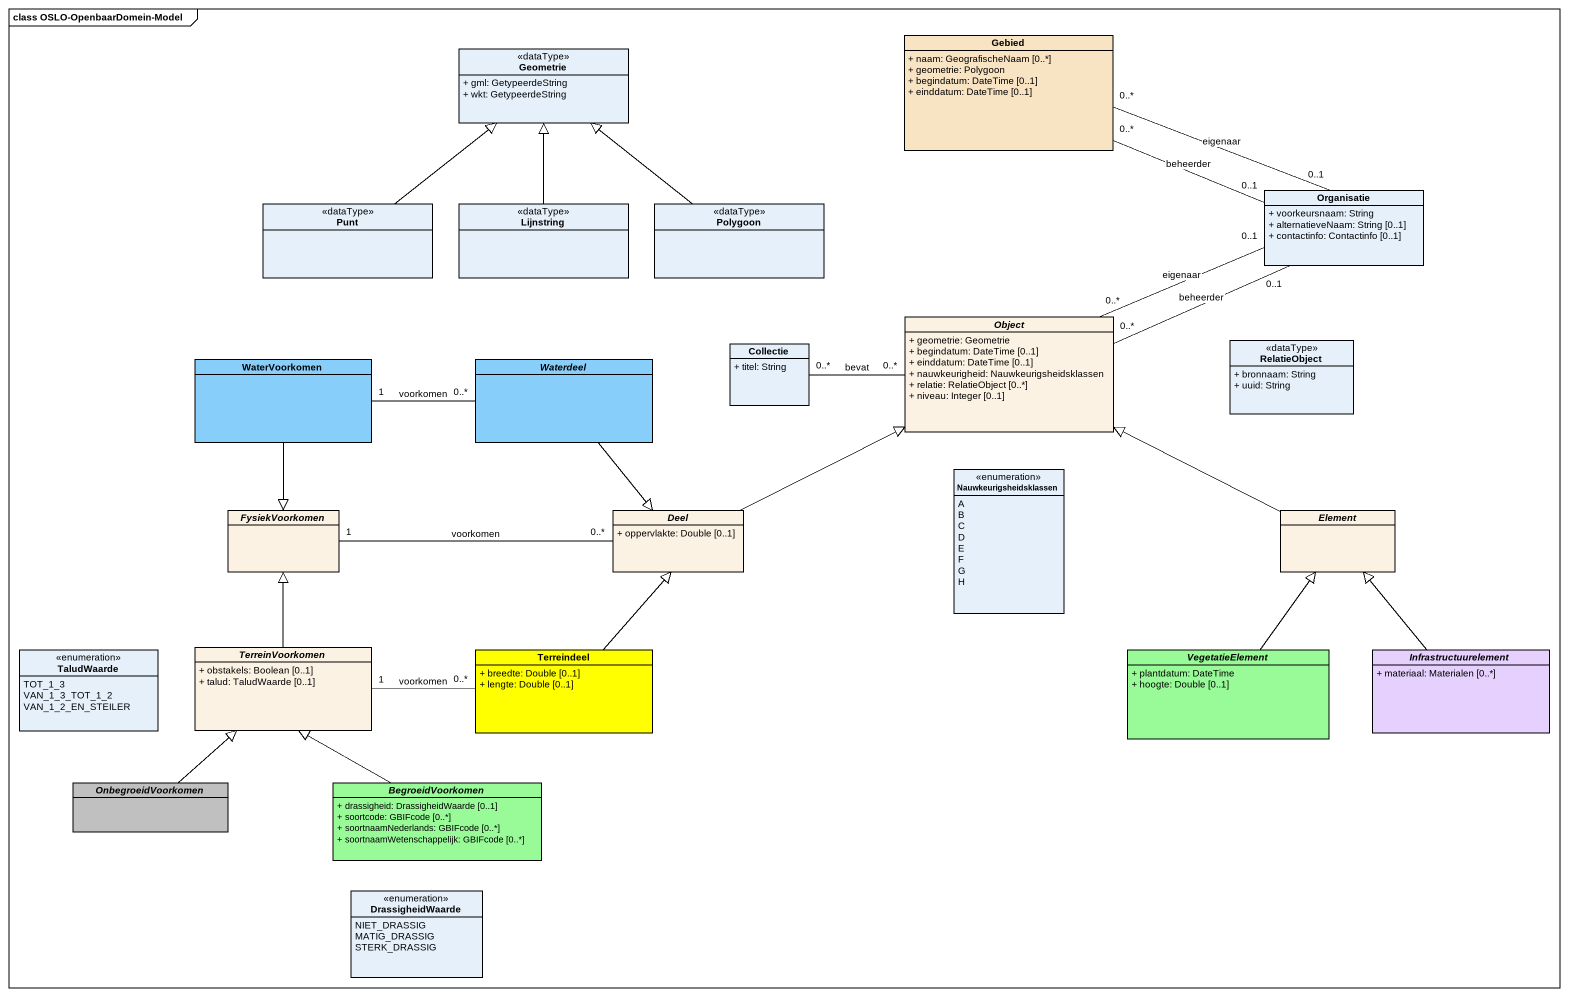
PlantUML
@startuml
mainframe class OSLO-OpenbaarDomein-Model
hide circle
hide empty members
skinparam classAttributeIconSize 0
class Geometrie <<dataType>> {
  + gml: GetypeerdeString
  + wkt: GetypeerdeString
}
class Gebied #F8E3C3 {
  + naam: GeografischeNaam [0..*]
  + geometrie: Polygoon
  + begindatum: DateTime [0..1]
  + einddatum: DateTime [0..1]
}
class Punt <<dataType>>
class Lijnstring <<dataType>>
class Polygoon <<dataType>>
class Organisatie {
  + voorkeursnaam: String
  + alternatieveNaam: String [0..1]
  + contactinfo: Contactinfo [0..1]
}
class Collectie {
  + titel: String
}
abstract class "Object" as Object_ #FCF2E3 {
  + geometrie: Geometrie
  + begindatum: DateTime [0..1]
  + einddatum: DateTime [0..1]
  + nauwkeurigheid: Nauwkeurigsheidsklassen
  + relatie: RelatieObject [0..*]
  + niveau: Integer [0..1]
}
class RelatieObject <<dataType>> {
  + bronnaam: String
  + uuid: String
}
class WaterVoorkomen #87CEFA
abstract class Waterdeel #87CEFA
enum Nauwkeurigsheidsklassen {
  A
  B
  C
  D
  E
  F
  G
  H
}
abstract class FysiekVoorkomen #FCF2E3
abstract class Deel #FCF2E3 {
  + oppervlakte: Double [0..1]
}
abstract class Element #FCF2E3
enum TaludWaarde {
  TOT_1_3
  VAN_1_3_TOT_1_2
  VAN_1_2_EN_STEILER
}
abstract class TerreinVoorkomen #FCF2E3 {
  + obstakels: Boolean [0..1]
  + talud: TaludWaarde [0..1]
}
class Terreindeel #FFFF00 {
  + breedte: Double [0..1]
  + lengte: Double [0..1]
}
abstract class VegetatieElement #98FB98 {
  + plantdatum: DateTime
  + hoogte: Double [0..1]
}
abstract class Infrastructuurelement #E6D0FE {
  + materiaal: Materialen [0..*]
}
abstract class OnbegroeidVoorkomen #C0C0C0
abstract class BegroeidVoorkomen #98FB98 {
  + drassigheid: DrassigheidWaarde [0..1]
  + soortcode: GBIFcode [0..*]
  + soortnaamNederlands: GBIFcode [0..*]
  + soortnaamWetenschappelijk: GBIFcode [0..*]
}
enum DrassigheidWaarde {
  NIET_DRASSIG
  MATIG_DRASSIG
  STERK_DRASSIG
}
Gebied "0..*" -right- "0..1" Organisatie : eigenaar
Gebied "0..*" -right- "0..1" Organisatie : beheerder
Punt -up-|> Geometrie
Lijnstring -up-|> Geometrie
Polygoon -up-|> Geometrie
Collectie "0..*" -right- "0..*" Object_ : bevat
Object_ "0..*" -right- "0..1" Organisatie : eigenaar
Object_ "0..*" -right- "0..1" Organisatie : beheerder
WaterVoorkomen --|> FysiekVoorkomen
Waterdeel "0..*" -left- "1" WaterVoorkomen : voorkomen
Waterdeel --|> Deel
Deel -right-|> Object_
Deel "0..*" -left- "1" FysiekVoorkomen : voorkomen
Element -left-|> Object_
TerreinVoorkomen -up-|> FysiekVoorkomen
Terreindeel -up-|> Deel
Terreindeel "0..*" -left- "1" TerreinVoorkomen : voorkomen
VegetatieElement -up-|> Element
Infrastructuurelement -up-|> Element
OnbegroeidVoorkomen -up-|> TerreinVoorkomen
BegroeidVoorkomen -up-|> TerreinVoorkomen
@enduml
